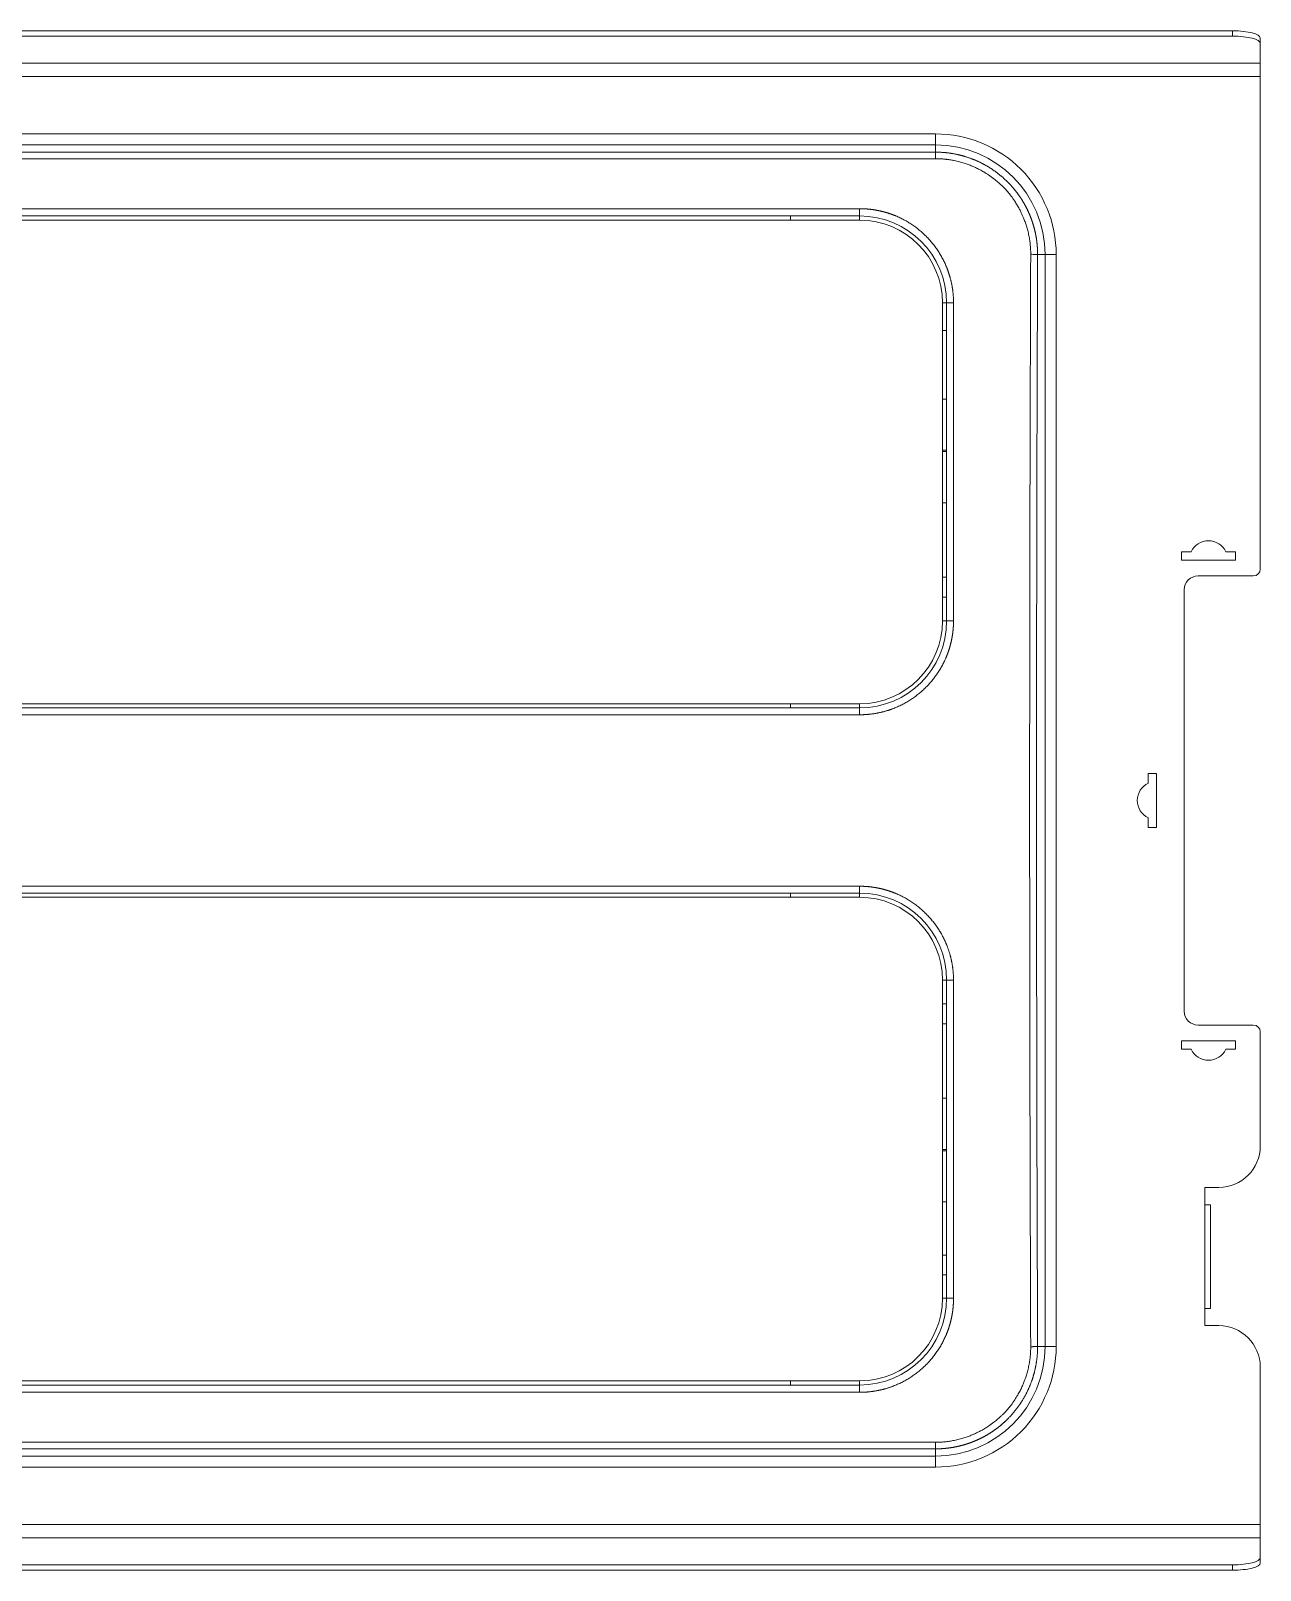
# Model space of a CAD drawing. Header units: millimetres. Extents: x 1920 to 4820, y 310 to 2320.
# Drawn here: x 2322.9 to 2411.9, y 1497.4 to 1608.8 of the extents above; entities that cross this region are included whole.
import ezdxf

# ---------------------------------------------------------------- set-up
doc = ezdxf.new("R2010")
doc.units = ezdxf.units.MM
doc.layers.add('core', color=7, linetype='Continuous', lineweight=20)

msp = doc.modelspace()

# ---------------------------------------------------------------- linework, layer by layer
at = {"layer": 'core'}
for p, q in [((2409.899, 1608.764), (2235.899, 1608.764)), ((2409.899, 1608.378), (2409.899, 1608.764)), ((2409.899, 1608.378), (2235.899, 1608.378)), ((2411.899, 1607.86), (2411.899, 1608.247)), ((2411.899, 1606.433), (2411.899, 1607.86)), ((2233.899, 1606.433), (2411.899, 1606.433)), ((2411.899, 1605.467), (2411.899, 1606.433)), ((2411.899, 1605.467), (2233.899, 1605.467)), ((2411.899, 1605.467), (2411.899, 1569.818)), ((2257.399, 1601.301), (2388.399, 1601.301)), ((2388.399, 1600.504), (2388.399, 1601.301)), ((2388.399, 1600.504), (2257.399, 1600.504)), ((2257.399, 1599.982), (2388.399, 1599.982)), ((2388.399, 1599.982), (2388.399, 1600.504)), ((2257.399, 1599.511), (2388.399, 1599.511)), ((2267.899, 1595.368), (2377.899, 1595.368)), ((2382.899, 1595.368), (2377.899, 1595.368)), ((2377.899, 1595.368), (2377.899, 1595.068)), ((2382.899, 1595.368), (2382.899, 1595.068)), ((2377.899, 1595.068), (2267.899, 1595.068)), ((2377.899, 1595.068), (2382.899, 1595.068)), ((2396.335, 1592.568), (2395.783, 1592.568)), ((2397.132, 1592.568), (2396.335, 1592.568)), ((2396.335, 1513.568), (2396.335, 1592.568)), ((2397.132, 1592.568), (2397.132, 1513.568)), ((2388.899, 1589.068), (2388.899, 1587.068)), ((2388.899, 1589.068), (2389.199, 1589.068)), ((2389.199, 1587.068), (2389.199, 1589.068)), ((2388.899, 1582.118), (2388.899, 1587.068)), ((2388.899, 1587.068), (2389.199, 1587.068)), ((2389.199, 1587.068), (2389.199, 1582.118)), ((2388.899, 1582.118), (2388.899, 1578.418)), ((2388.899, 1582.118), (2389.199, 1582.118)), ((2389.199, 1578.418), (2389.199, 1582.118)), ((2388.899, 1578.318), (2388.899, 1578.418)), ((2389.199, 1578.418), (2388.899, 1578.418)), ((2388.899, 1578.318), (2388.899, 1574.618)), ((2388.899, 1578.318), (2389.199, 1578.318)), ((2389.199, 1578.418), (2389.199, 1578.318)), ((2389.199, 1574.618), (2389.199, 1578.318)), ((2388.899, 1569.221), (2388.899, 1574.618)), ((2389.199, 1574.618), (2388.899, 1574.618)), ((2389.199, 1574.618), (2389.199, 1569.221)), ((2406.199, 1571.068), (2406.199, 1570.468)), ((2406.899, 1571.068), (2406.199, 1571.068)), ((2410.099, 1571.068), (2409.399, 1571.068)), ((2410.099, 1570.468), (2410.099, 1571.068)), ((2406.199, 1570.468), (2410.099, 1570.468)), ((2388.899, 1569.221), (2388.899, 1567.771)), ((2388.899, 1569.221), (2389.199, 1569.221)), ((2389.199, 1567.771), (2389.199, 1569.221)), ((2407.399, 1569.318), (2411.399, 1569.318)), ((2389.199, 1567.771), (2388.899, 1567.771)), ((2388.899, 1567.771), (2388.899, 1566.068)), ((2389.199, 1566.068), (2389.199, 1567.771)), ((2406.399, 1568.318), (2406.399, 1537.818)), ((2389.199, 1566.068), (2388.899, 1566.068)), ((2267.899, 1560.068), (2377.899, 1560.068)), ((2377.899, 1559.768), (2267.899, 1559.768)), ((2382.899, 1560.068), (2377.899, 1560.068)), ((2377.899, 1560.068), (2377.899, 1559.768)), ((2377.899, 1559.768), (2382.899, 1559.768)), ((2382.899, 1560.068), (2382.899, 1559.768)), ((2403.799, 1555.018), (2403.799, 1554.318)), ((2404.399, 1555.018), (2403.799, 1555.018)), ((2404.399, 1551.118), (2404.399, 1555.018)), ((2403.799, 1551.818), (2403.799, 1551.118)), ((2403.799, 1551.118), (2404.399, 1551.118)), ((2267.899, 1546.368), (2377.899, 1546.368)), ((2382.899, 1546.368), (2377.899, 1546.368)), ((2377.899, 1546.368), (2377.899, 1546.068)), ((2382.899, 1546.368), (2382.899, 1546.068)), ((2377.899, 1546.068), (2267.899, 1546.068)), ((2377.899, 1546.068), (2382.899, 1546.068)), ((2388.899, 1540.068), (2388.899, 1538.365)), ((2388.899, 1540.068), (2389.199, 1540.068)), ((2389.199, 1538.365), (2389.199, 1540.068)), ((2388.899, 1538.365), (2388.899, 1536.916)), ((2388.899, 1538.365), (2389.199, 1538.365)), ((2389.199, 1536.916), (2389.199, 1538.365)), ((2389.199, 1536.916), (2388.899, 1536.916)), ((2388.899, 1531.518), (2388.899, 1536.916)), ((2389.199, 1536.916), (2389.199, 1531.518)), ((2407.399, 1536.818), (2411.399, 1536.818)), ((2411.899, 1536.318), (2411.899, 1528.068)), ((2406.199, 1535.668), (2406.199, 1535.068)), ((2410.099, 1535.668), (2406.199, 1535.668)), ((2406.199, 1535.068), (2406.899, 1535.068)), ((2409.399, 1535.068), (2410.099, 1535.068)), ((2410.099, 1535.068), (2410.099, 1535.668)), ((2388.899, 1531.518), (2388.899, 1527.818)), ((2388.899, 1531.518), (2389.199, 1531.518)), ((2389.199, 1527.818), (2389.199, 1531.518)), ((2388.899, 1527.718), (2388.899, 1527.818)), ((2389.199, 1527.818), (2388.899, 1527.818)), ((2388.899, 1527.718), (2389.199, 1527.718)), ((2388.899, 1527.718), (2388.899, 1524.018)), ((2389.199, 1527.818), (2389.199, 1527.718)), ((2389.199, 1524.018), (2389.199, 1527.718)), ((2407.899, 1525.068), (2407.899, 1523.818)), ((2407.899, 1525.068), (2408.899, 1525.068)), ((2388.899, 1520.176), (2388.899, 1524.018)), ((2389.199, 1524.018), (2388.899, 1524.018)), ((2389.199, 1524.018), (2389.199, 1520.176)), ((2407.899, 1516.318), (2407.899, 1523.818)), ((2408.299, 1523.818), (2407.899, 1523.818)), ((2408.299, 1523.818), (2408.299, 1516.318)), ((2388.899, 1520.176), (2389.199, 1520.176)), ((2388.899, 1520.176), (2388.899, 1518.742)), ((2389.199, 1518.742), (2389.199, 1520.176)), ((2389.199, 1518.742), (2388.899, 1518.742)), ((2388.899, 1518.742), (2388.899, 1517.068)), ((2389.199, 1517.068), (2389.199, 1518.742)), ((2389.199, 1517.068), (2388.899, 1517.068)), ((2407.899, 1516.318), (2407.899, 1515.068)), ((2407.899, 1516.318), (2408.299, 1516.318)), ((2407.899, 1515.068), (2408.899, 1515.068)), ((2395.783, 1513.568), (2396.335, 1513.568)), ((2396.335, 1513.568), (2397.132, 1513.568)), ((2411.899, 1512.068), (2411.899, 1500.669)), ((2267.899, 1511.068), (2377.899, 1511.068)), ((2377.899, 1510.768), (2267.899, 1510.768)), ((2382.899, 1511.068), (2377.899, 1511.068)), ((2377.899, 1511.068), (2377.899, 1510.768)), ((2377.899, 1510.768), (2382.899, 1510.768)), ((2382.899, 1511.068), (2382.899, 1510.768)), ((2388.399, 1506.626), (2257.399, 1506.626)), ((2388.399, 1506.154), (2257.399, 1506.154)), ((2388.399, 1505.632), (2388.399, 1506.154)), ((2257.399, 1505.632), (2388.399, 1505.632)), ((2388.399, 1504.835), (2388.399, 1505.632)), ((2388.399, 1504.835), (2257.399, 1504.835)), ((2233.899, 1500.669), (2411.899, 1500.669)), ((2411.899, 1499.703), (2411.899, 1500.669)), ((2411.899, 1499.703), (2233.899, 1499.703)), ((2411.899, 1498.276), (2411.899, 1499.703)), ((2411.899, 1497.89), (2411.899, 1498.276)), ((2409.899, 1497.758), (2235.899, 1497.758)), ((2409.899, 1497.372), (2235.899, 1497.372)), ((2409.899, 1497.372), (2409.899, 1497.758))]:
    msp.add_line(p, q, dxfattribs=at)
for centre, radius, start, end in [((2388.399, 1592.568), 8.733, 359.99992, 90.00025), ((2388.399, 1592.568), 7.936, 360, 90), ((2382.899, 1589.068), 6.3, 360, 90), ((2382.899, 1589.068), 6, 0, 90), ((2408.149, 1570.492), 1.377, 90, 155.23849), ((2408.149, 1570.492), 1.377, 24.76151, 90), ((2411.399, 1569.818), 0.5, 270, 0), ((2407.399, 1568.318), 1, 90, 180), ((2382.899, 1566.068), 6, 270, 0), ((2382.899, 1566.068), 6.3, 270, 0), ((2404.376, 1553.068), 1.377, 114.76151, 245.23849), ((2382.899, 1540.068), 6.3, 360, 90), ((2382.899, 1540.068), 6, 360, 90), ((2407.399, 1537.818), 1, 180, 270), ((2411.399, 1536.318), 0.5, 0, 90), ((2408.149, 1535.645), 1.377, 204.76151, 270), ((2408.149, 1535.645), 1.377, 270, 335.23849), ((2408.899, 1528.068), 3, 270, 0), ((2382.899, 1517.068), 6.3, 270, 0), ((2382.899, 1517.068), 6, 270, 0), ((2408.899, 1512.068), 3, 0, 90), ((2388.399, 1513.568), 8.733, 269.99992, 0.00025), ((2388.399, 1513.568), 7.936, 270, 0)]:
    msp.add_arc(centre, radius, start, end, dxfattribs=at)
for centre, major_axis, ratio, start_param, end_param in [((2409.899, 1608.247), (2, 0), 0.258819, 0, 1.5707963), ((2409.899, 1607.86), (-2, 0), 0.258819, 3.1415927, 4.712389), ((2471.453, 1553.068), (0, 869.131), 0.0871539, 1.525333, 1.6162597), ((2409.899, 1498.276), (2, 0), 0.258819, 4.712389, 6.2831853), ((2409.899, 1497.89), (-2, 0), 0.258819, 1.5707963, 3.1415927)]:
    msp.add_ellipse(centre, major_axis=major_axis, ratio=ratio, start_param=start_param, end_param=end_param, dxfattribs=at)
for points, knots in [([(2388.399, 1599.511), (2388.399, 1599.57), (2388.399, 1599.629), (2388.399, 1599.738), (2388.399, 1599.789), (2388.399, 1599.875), (2388.399, 1599.91), (2388.399, 1599.961), (2388.399, 1599.977), (2388.399, 1599.982)], [0, 0, 0, 0, 0.25, 0.25, 0.5, 0.5, 0.75, 0.75, 1, 1, 1, 1]), ([(2395.783, 1592.568), (2395.783, 1592.583), (2395.783, 1592.612), (2395.783, 1592.656), (2395.782, 1592.7), (2395.782, 1592.744), (2395.781, 1592.788), (2395.779, 1592.832), (2395.778, 1592.876), (2395.776, 1592.92), (2395.774, 1592.964), (2395.772, 1593.008), (2395.769, 1593.052), (2395.766, 1593.096), (2395.763, 1593.14), (2395.76, 1593.184), (2395.756, 1593.228), (2395.752, 1593.272), (2395.748, 1593.316), (2395.744, 1593.36), (2395.739, 1593.404), (2395.734, 1593.447), (2395.729, 1593.491), (2395.723, 1593.535), (2395.718, 1593.579), (2395.712, 1593.622), (2395.705, 1593.666), (2395.699, 1593.71), (2395.692, 1593.753), (2395.685, 1593.797), (2395.678, 1593.84), (2395.67, 1593.883), (2395.662, 1593.927), (2395.654, 1593.97), (2395.646, 1594.013), (2395.637, 1594.057), (2395.629, 1594.1), (2395.619, 1594.143), (2395.61, 1594.186), (2395.601, 1594.229), (2395.591, 1594.272), (2395.581, 1594.315), (2395.57, 1594.358), (2395.56, 1594.4), (2395.549, 1594.443), (2395.537, 1594.486), (2395.526, 1594.528), (2395.514, 1594.571), (2395.503, 1594.613), (2395.49, 1594.655), (2395.478, 1594.698), (2395.465, 1594.74), (2395.452, 1594.782), (2395.439, 1594.824), (2395.426, 1594.866), (2395.412, 1594.908), (2395.398, 1594.95), (2395.384, 1594.991), (2395.37, 1595.033), (2395.355, 1595.075), (2395.34, 1595.116), (2395.325, 1595.157), (2395.31, 1595.199), (2395.294, 1595.24), (2395.278, 1595.281), (2395.262, 1595.322), (2395.246, 1595.363), (2395.229, 1595.404), (2395.212, 1595.444), (2395.195, 1595.485), (2395.178, 1595.525), (2395.16, 1595.566), (2395.142, 1595.606), (2395.124, 1595.646), (2395.106, 1595.686), (2395.087, 1595.726), (2395.069, 1595.766), (2395.05, 1595.806), (2395.03, 1595.845), (2395.011, 1595.885), (2394.991, 1595.924), (2394.971, 1595.963), (2394.951, 1596.003), (2394.93, 1596.042), (2394.91, 1596.08), (2394.889, 1596.119), (2394.868, 1596.158), (2394.846, 1596.196), (2394.825, 1596.235), (2394.803, 1596.273), (2394.781, 1596.311), (2394.759, 1596.349), (2394.736, 1596.387), (2394.713, 1596.425), (2394.691, 1596.463), (2394.667, 1596.5), (2394.644, 1596.537), (2394.62, 1596.574), (2394.597, 1596.612), (2394.572, 1596.648), (2394.548, 1596.685), (2394.524, 1596.722), (2394.499, 1596.758), (2394.474, 1596.795), (2394.449, 1596.831), (2394.424, 1596.867), (2394.398, 1596.903), (2394.372, 1596.938), (2394.346, 1596.974), (2394.32, 1597.009), (2394.294, 1597.045), (2394.267, 1597.08), (2394.24, 1597.115), (2394.213, 1597.15), (2394.186, 1597.184), (2394.158, 1597.219), (2394.131, 1597.253), (2394.103, 1597.287), (2394.075, 1597.321), (2394.046, 1597.355), (2394.018, 1597.388), (2393.989, 1597.422), (2393.96, 1597.455), (2393.931, 1597.488), (2393.902, 1597.521), (2393.873, 1597.554), (2393.843, 1597.586), (2393.813, 1597.619), (2393.783, 1597.651), (2393.753, 1597.683), (2393.722, 1597.715), (2393.692, 1597.747), (2393.661, 1597.778), (2393.623, 1597.816), (2393.578, 1597.861), (2393.526, 1597.912), (2393.473, 1597.963), (2393.419, 1598.013), (2393.365, 1598.063), (2393.31, 1598.112), (2393.255, 1598.161), (2393.199, 1598.209), (2393.142, 1598.257), (2393.085, 1598.304), (2393.028, 1598.351), (2392.969, 1598.397), (2392.911, 1598.443), (2392.851, 1598.489), (2392.792, 1598.533), (2392.731, 1598.578), (2392.67, 1598.621), (2392.609, 1598.664), (2392.547, 1598.707), (2392.484, 1598.749), (2392.421, 1598.79), (2392.357, 1598.831), (2392.293, 1598.872), (2392.229, 1598.911), (2392.164, 1598.95), (2392.098, 1598.989), (2392.032, 1599.027), (2391.965, 1599.064), (2391.898, 1599.1), (2391.83, 1599.136), (2391.762, 1599.172), (2391.694, 1599.206), (2391.625, 1599.24), (2391.555, 1599.274), (2391.486, 1599.306), (2391.415, 1599.338), (2391.344, 1599.369), (2391.273, 1599.4), (2391.202, 1599.43), (2391.129, 1599.459), (2391.057, 1599.487), (2390.984, 1599.515), (2390.911, 1599.542), (2390.837, 1599.568), (2390.763, 1599.594), (2390.689, 1599.618), (2390.614, 1599.642), (2390.539, 1599.666), (2390.463, 1599.688), (2390.387, 1599.71), (2390.311, 1599.731), (2390.234, 1599.751), (2390.157, 1599.77), (2390.08, 1599.788), (2390.003, 1599.806), (2389.925, 1599.823), (2389.847, 1599.839), (2389.768, 1599.854), (2389.689, 1599.869), (2389.61, 1599.882), (2389.531, 1599.895), (2389.452, 1599.907), (2389.372, 1599.918), (2389.292, 1599.928), (2389.211, 1599.937), (2389.131, 1599.946), (2389.05, 1599.953), (2388.97, 1599.96), (2388.888, 1599.966), (2388.807, 1599.971), (2388.726, 1599.975), (2388.644, 1599.978), (2388.563, 1599.98), (2388.481, 1599.982), (2388.426, 1599.982), (2388.399, 1599.982)], [0, 0, 0, 0, 0.0037874, 0.0075751, 0.0113633, 0.0151518, 0.0189406, 0.0227298, 0.0265193, 0.0303091, 0.0340991, 0.0378894, 0.0416799, 0.0454707, 0.0492616, 0.0530527, 0.056844, 0.0606354, 0.0644269, 0.0682185, 0.0720102, 0.075802, 0.0795938, 0.0833856, 0.0871775, 0.0909693, 0.0947611, 0.0985529, 0.1023446, 0.1061362, 0.1099277, 0.1137191, 0.1175104, 0.1213016, 0.1250926, 0.1288835, 0.1326742, 0.1364648, 0.1402552, 0.1440456, 0.1478358, 0.1516259, 0.1554159, 0.1592058, 0.1629957, 0.1667854, 0.170575, 0.1743646, 0.1781541, 0.1819435, 0.1857328, 0.1895221, 0.1933113, 0.1971005, 0.2008896, 0.2046787, 0.2084677, 0.2122567, 0.2160456, 0.2198345, 0.2236234, 0.2274122, 0.231201, 0.2349898, 0.2387786, 0.2425674, 0.2463562, 0.250145, 0.2539338, 0.2577225, 0.2615113, 0.2653002, 0.269089, 0.2728779, 0.2766668, 0.2804558, 0.2842448, 0.2880338, 0.2918229, 0.295612, 0.2994011, 0.3031903, 0.3069796, 0.3107688, 0.3145581, 0.3183475, 0.3221368, 0.3259262, 0.3297157, 0.3335051, 0.3372946, 0.3410841, 0.3448736, 0.3486631, 0.3524527, 0.3562422, 0.3600318, 0.3638214, 0.3676109, 0.3714005, 0.3751901, 0.3789797, 0.3827693, 0.3865589, 0.3903485, 0.394138, 0.3979276, 0.4017172, 0.4055067, 0.4092963, 0.4130858, 0.4168753, 0.4206649, 0.4244544, 0.4282439, 0.4320334, 0.4358229, 0.4396124, 0.4434018, 0.4471913, 0.4509808, 0.4547703, 0.4585598, 0.4623493, 0.4661388, 0.4699283, 0.4737178, 0.4775073, 0.4812968, 0.4850863, 0.4888759, 0.4926654, 0.4964549, 0.5002445, 0.5065286, 0.5128229, 0.5191275, 0.5254423, 0.5317673, 0.5381025, 0.544448, 0.5508037, 0.5571696, 0.5635458, 0.5699322, 0.5763288, 0.5827357, 0.5891529, 0.5955803, 0.6020181, 0.6084661, 0.6149243, 0.6213929, 0.6278717, 0.6343607, 0.64086, 0.6473696, 0.6538893, 0.6604193, 0.6669595, 0.6735099, 0.6800704, 0.6866412, 0.693222, 0.6998131, 0.7064143, 0.7130256, 0.719647, 0.7262786, 0.7329202, 0.739572, 0.746234, 0.752906, 0.7595883, 0.7662808, 0.7729835, 0.7796964, 0.7864197, 0.7931532, 0.7998971, 0.8066513, 0.8134158, 0.8201908, 0.8269761, 0.8337719, 0.8405782, 0.8473949, 0.8542221, 0.8610599, 0.8679082, 0.8747671, 0.8816367, 0.8885169, 0.8954079, 0.9023095, 0.9092218, 0.9161446, 0.9230778, 0.9300214, 0.9369752, 0.9439391, 0.9509131, 0.9578968, 0.9648904, 0.9718935, 0.9789062, 0.9859283, 0.9929596, 1, 1, 1, 1]), ([(2388.399, 1599.511), (2388.412, 1599.511), (2388.439, 1599.511), (2388.483, 1599.51), (2388.532, 1599.509), (2388.587, 1599.508), (2388.646, 1599.506), (2388.71, 1599.503), (2388.78, 1599.5), (2388.854, 1599.495), (2388.934, 1599.489), (2389.018, 1599.481), (2389.108, 1599.472), (2389.202, 1599.462), (2389.302, 1599.449), (2389.406, 1599.434), (2389.515, 1599.416), (2389.629, 1599.396), (2389.832, 1599.357), (2390.11, 1599.292), (2390.45, 1599.193), (2390.757, 1599.088), (2391.037, 1598.979), (2391.31, 1598.859), (2391.596, 1598.718), (2391.91, 1598.544), (2392.258, 1598.327), (2392.599, 1598.083), (2392.895, 1597.841), (2393.113, 1597.644), (2393.283, 1597.479), (2393.448, 1597.307), (2393.646, 1597.085), (2393.884, 1596.789), (2394.108, 1596.471), (2394.3, 1596.165), (2394.446, 1595.906), (2394.57, 1595.664), (2394.673, 1595.443), (2394.774, 1595.208), (2394.876, 1594.943), (2394.98, 1594.632), (2395.075, 1594.295), (2395.142, 1594.001), (2395.186, 1593.764), (2395.213, 1593.597), (2395.234, 1593.441), (2395.25, 1593.296), (2395.263, 1593.162), (2395.272, 1593.039), (2395.278, 1592.928), (2395.282, 1592.827), (2395.284, 1592.738), (2395.285, 1592.661), (2395.285, 1592.613), (2395.285, 1592.591)], [0, 0, 0, 0, 0.0035739, 0.0076203, 0.0121392, 0.0171307, 0.022595, 0.028532, 0.0349417, 0.0418241, 0.0491791, 0.0570067, 0.0653066, 0.0740786, 0.0833223, 0.0930375, 0.1032236, 0.1138802, 0.125007, 0.1603187, 0.1929364, 0.2228667, 0.250114, 0.2758792, 0.3053068, 0.3383995, 0.37516, 0.4187462, 0.4540763, 0.4811434, 0.4999417, 0.5197068, 0.5470969, 0.5821075, 0.6247333, 0.654637, 0.6820959, 0.7071112, 0.7296842, 0.7498167, 0.7779031, 0.8081209, 0.8404746, 0.8749706, 0.8915961, 0.9071728, 0.9216991, 0.9351735, 0.9475951, 0.9589633, 0.9692778, 0.9785385, 0.9867456, 0.9938993, 1, 1, 1, 1]), ([(2382.899, 1595.893), (2382.913, 1595.893), (2382.94, 1595.893), (2382.982, 1595.892), (2383.023, 1595.891), (2383.064, 1595.89), (2383.106, 1595.889), (2383.147, 1595.888), (2383.188, 1595.886), (2383.229, 1595.884), (2383.27, 1595.882), (2383.311, 1595.88), (2383.352, 1595.877), (2383.392, 1595.874), (2383.433, 1595.871), (2383.474, 1595.868), (2383.514, 1595.864), (2383.555, 1595.86), (2383.596, 1595.856), (2383.636, 1595.852), (2383.676, 1595.847), (2383.717, 1595.843), (2383.757, 1595.838), (2383.797, 1595.833), (2383.837, 1595.827), (2383.877, 1595.821), (2383.917, 1595.816), (2383.957, 1595.809), (2383.997, 1595.803), (2384.037, 1595.796), (2384.077, 1595.79), (2384.117, 1595.783), (2384.157, 1595.775), (2384.196, 1595.768), (2384.236, 1595.76), (2384.275, 1595.752), (2384.315, 1595.744), (2384.354, 1595.735), (2384.393, 1595.726), (2384.433, 1595.717), (2384.472, 1595.708), (2384.511, 1595.699), (2384.55, 1595.689), (2384.589, 1595.679), (2384.628, 1595.669), (2384.667, 1595.659), (2384.706, 1595.648), (2384.745, 1595.637), (2384.784, 1595.626), (2384.822, 1595.615), (2384.861, 1595.603), (2384.9, 1595.592), (2384.938, 1595.58), (2384.977, 1595.567), (2385.015, 1595.555), (2385.053, 1595.542), (2385.092, 1595.529), (2385.13, 1595.516), (2385.168, 1595.503), (2385.206, 1595.489), (2385.244, 1595.475), (2385.282, 1595.461), (2385.32, 1595.447), (2385.358, 1595.432), (2385.396, 1595.417), (2385.434, 1595.402), (2385.472, 1595.387), (2385.6, 1595.334), (2385.815, 1595.238), (2386.113, 1595.088), (2386.404, 1594.923), (2386.685, 1594.744), (2386.958, 1594.551), (2387.221, 1594.346), (2387.473, 1594.127), (2387.714, 1593.897), (2387.944, 1593.654), (2388.162, 1593.402), (2388.367, 1593.139), (2388.559, 1592.866), (2388.737, 1592.584), (2388.901, 1592.293), (2389.05, 1591.996), (2389.15, 1591.769), (2389.212, 1591.619), (2389.24, 1591.548), (2389.267, 1591.476), (2389.293, 1591.405), (2389.319, 1591.333), (2389.343, 1591.261), (2389.367, 1591.189), (2389.39, 1591.117), (2389.412, 1591.044), (2389.434, 1590.972), (2389.454, 1590.899), (2389.474, 1590.826), (2389.493, 1590.753), (2389.511, 1590.679), (2389.528, 1590.605), (2389.545, 1590.531), (2389.56, 1590.457), (2389.575, 1590.383), (2389.589, 1590.309), (2389.602, 1590.234), (2389.614, 1590.159), (2389.626, 1590.084), (2389.636, 1590.008), (2389.646, 1589.933), (2389.655, 1589.857), (2389.663, 1589.781), (2389.671, 1589.705), (2389.677, 1589.629), (2389.683, 1589.552), (2389.687, 1589.476), (2389.691, 1589.399), (2389.695, 1589.321), (2389.697, 1589.244), (2389.698, 1589.167), (2389.699, 1589.115), (2389.699, 1589.089)], [0, 0, 0, 0, 0.0038766, 0.0077481, 0.0116144, 0.0154757, 0.0193322, 0.0231839, 0.0270311, 0.0308738, 0.0347122, 0.0385463, 0.0423764, 0.0462025, 0.0500248, 0.0538434, 0.0576584, 0.06147, 0.0652784, 0.0690835, 0.0728856, 0.0766848, 0.0804813, 0.0842751, 0.0880664, 0.0918553, 0.095642, 0.0994266, 0.1032092, 0.10699, 0.1107691, 0.1145467, 0.1183228, 0.1220976, 0.1258712, 0.1296439, 0.1334156, 0.1371866, 0.140957, 0.1447269, 0.1484965, 0.1522659, 0.1560352, 0.1598045, 0.1635741, 0.167344, 0.1711143, 0.1748853, 0.178657, 0.1824296, 0.1862032, 0.189978, 0.193754, 0.1975315, 0.2013105, 0.2050912, 0.2088738, 0.2126583, 0.2164449, 0.2202337, 0.2240249, 0.2278186, 0.2316149, 0.235414, 0.239216, 0.243021, 0.2468292, 0.2506406, 0.2819029, 0.3130998, 0.3443072, 0.375601, 0.4068115, 0.4379769, 0.4691728, 0.5004744, 0.5317297, 0.5629088, 0.594087, 0.6253395, 0.6565665, 0.6877293, 0.7189031, 0.7501628, 0.7573241, 0.7644742, 0.7716142, 0.7787447, 0.7858668, 0.7929813, 0.800089, 0.8071909, 0.8142879, 0.8213809, 0.8284707, 0.8355582, 0.8426444, 0.8497301, 0.8568163, 0.8639038, 0.8709935, 0.8780864, 0.8851833, 0.8922851, 0.8993926, 0.9065069, 0.9136288, 0.9207591, 0.9278988, 0.9350487, 0.9422096, 0.9493826, 0.9565683, 0.9637678, 0.9709817, 0.9782111, 0.9854567, 0.9927194, 1, 1, 1, 1]), ([(2382.899, 1595.368), (2382.899, 1595.368), (2382.899, 1595.372), (2382.899, 1595.385), (2382.899, 1595.395), (2382.899, 1595.422), (2382.899, 1595.438), (2382.899, 1595.477), (2382.899, 1595.499), (2382.899, 1595.548), (2382.899, 1595.575), (2382.899, 1595.632), (2382.899, 1595.662), (2382.899, 1595.726), (2382.899, 1595.758), (2382.899, 1595.825), (2382.899, 1595.859), (2382.899, 1595.893)], [0, 0, 0, 0, 0.125, 0.125, 0.25, 0.25, 0.375, 0.375, 0.5, 0.5, 0.625, 0.625, 0.75, 0.75, 0.875, 0.875, 1, 1, 1, 1]), ([(2395.285, 1592.591), (2395.233, 1579.426), (2395.207, 1566.247), (2395.207, 1539.889), (2395.233, 1526.711), (2395.285, 1513.546)], [0, 0, 0, 0, 0.5, 0.5, 1, 1, 1, 1]), ([(2395.783, 1592.568), (2395.778, 1592.571), (2395.761, 1592.574), (2395.706, 1592.579), (2395.668, 1592.582), (2395.577, 1592.586), (2395.524, 1592.587), (2395.409, 1592.59), (2395.347, 1592.591), (2395.285, 1592.591)], [0, 0, 0, 0, 0.25, 0.25, 0.5, 0.5, 0.75, 0.75, 1, 1, 1, 1]), ([(2389.699, 1566.076), (2389.699, 1566.062), (2389.699, 1566.034), (2389.698, 1565.993), (2389.698, 1565.951), (2389.697, 1565.91), (2389.695, 1565.869), (2389.694, 1565.828), (2389.692, 1565.786), (2389.69, 1565.745), (2389.688, 1565.704), (2389.686, 1565.663), (2389.683, 1565.623), (2389.68, 1565.582), (2389.677, 1565.541), (2389.674, 1565.5), (2389.67, 1565.459), (2389.666, 1565.419), (2389.662, 1565.378), (2389.658, 1565.338), (2389.654, 1565.297), (2389.649, 1565.257), (2389.644, 1565.217), (2389.639, 1565.176), (2389.633, 1565.136), (2389.628, 1565.096), (2389.622, 1565.056), (2389.616, 1565.016), (2389.609, 1564.976), (2389.603, 1564.936), (2389.596, 1564.896), (2389.589, 1564.856), (2389.581, 1564.817), (2389.574, 1564.777), (2389.566, 1564.737), (2389.558, 1564.698), (2389.55, 1564.658), (2389.541, 1564.619), (2389.533, 1564.58), (2389.524, 1564.54), (2389.514, 1564.501), (2389.505, 1564.462), (2389.495, 1564.423), (2389.485, 1564.384), (2389.475, 1564.344), (2389.465, 1564.306), (2389.454, 1564.267), (2389.443, 1564.228), (2389.432, 1564.189), (2389.421, 1564.15), (2389.41, 1564.112), (2389.398, 1564.073), (2389.386, 1564.034), (2389.374, 1563.996), (2389.361, 1563.957), (2389.348, 1563.919), (2389.335, 1563.881), (2389.322, 1563.842), (2389.309, 1563.804), (2389.295, 1563.766), (2389.281, 1563.728), (2389.267, 1563.69), (2389.253, 1563.652), (2389.238, 1563.614), (2389.223, 1563.576), (2389.208, 1563.538), (2389.193, 1563.501), (2389.14, 1563.373), (2389.044, 1563.157), (2388.894, 1562.858), (2388.729, 1562.568), (2388.55, 1562.286), (2388.357, 1562.013), (2388.151, 1561.75), (2387.933, 1561.497), (2387.702, 1561.256), (2387.46, 1561.025), (2387.207, 1560.808), (2386.944, 1560.603), (2386.671, 1560.411), (2386.389, 1560.233), (2386.099, 1560.069), (2385.802, 1559.92), (2385.575, 1559.82), (2385.425, 1559.759), (2385.354, 1559.731), (2385.282, 1559.703), (2385.211, 1559.677), (2385.139, 1559.652), (2385.068, 1559.627), (2384.996, 1559.603), (2384.923, 1559.58), (2384.851, 1559.558), (2384.778, 1559.537), (2384.706, 1559.516), (2384.633, 1559.496), (2384.559, 1559.477), (2384.486, 1559.459), (2384.412, 1559.442), (2384.339, 1559.426), (2384.265, 1559.41), (2384.191, 1559.395), (2384.116, 1559.382), (2384.042, 1559.368), (2383.967, 1559.356), (2383.892, 1559.345), (2383.817, 1559.334), (2383.741, 1559.324), (2383.666, 1559.316), (2383.59, 1559.307), (2383.514, 1559.3), (2383.438, 1559.294), (2383.361, 1559.288), (2383.285, 1559.283), (2383.208, 1559.279), (2383.131, 1559.276), (2383.054, 1559.274), (2382.977, 1559.272), (2382.925, 1559.272), (2382.899, 1559.272)], [0, 0, 0, 0, 0.0038841, 0.0077629, 0.0116366, 0.0155052, 0.019369, 0.0232279, 0.0270822, 0.0309319, 0.0347773, 0.0386183, 0.0424553, 0.0462882, 0.0501172, 0.0539424, 0.0577641, 0.0615822, 0.065397, 0.0692085, 0.073017, 0.0768224, 0.0806251, 0.084425, 0.0882223, 0.0920173, 0.0958099, 0.0996003, 0.1033887, 0.1071752, 0.1109599, 0.114743, 0.1185246, 0.1223048, 0.1260838, 0.1298617, 0.1336386, 0.1374147, 0.1411902, 0.144965, 0.1487395, 0.1525137, 0.1562877, 0.1600617, 0.1638358, 0.1676102, 0.171385, 0.1751603, 0.1789363, 0.1827131, 0.1864908, 0.1902696, 0.1940497, 0.197831, 0.2016138, 0.2053983, 0.2091845, 0.2129726, 0.2167626, 0.2205549, 0.2243494, 0.2281463, 0.2319458, 0.235748, 0.239553, 0.2433609, 0.247172, 0.2509862, 0.282285, 0.313519, 0.3447638, 0.3760951, 0.4073406, 0.438536, 0.4697571, 0.5010793, 0.5323371, 0.5635141, 0.5946855, 0.6259268, 0.6571279, 0.6882651, 0.7194138, 0.7506493, 0.757804, 0.7649472, 0.7720797, 0.7792024, 0.7863162, 0.7934219, 0.8005206, 0.8076129, 0.8146999, 0.8217824, 0.8288613, 0.8359375, 0.8430119, 0.8500855, 0.857159, 0.8642334, 0.8713096, 0.8783885, 0.885471, 0.892558, 0.8996503, 0.906749, 0.9138547, 0.9209685, 0.9280912, 0.9352237, 0.9423669, 0.9495216, 0.9566887, 0.9638691, 0.9710636, 0.9782731, 0.9854985, 0.9927405, 1, 1, 1, 1]), ([(2389.199, 1566.068), (2389.199, 1566.069), (2389.202, 1566.069), (2389.215, 1566.07), (2389.225, 1566.071), (2389.25, 1566.072), (2389.265, 1566.072), (2389.301, 1566.073), (2389.322, 1566.073), (2389.369, 1566.074), (2389.394, 1566.074), (2389.448, 1566.075), (2389.477, 1566.075), (2389.538, 1566.075), (2389.569, 1566.075), (2389.634, 1566.076), (2389.666, 1566.076), (2389.699, 1566.076)], [0, 0, 0, 0, 0.125, 0.125, 0.25, 0.25, 0.375, 0.375, 0.5, 0.5, 0.625, 0.625, 0.75, 0.75, 0.875, 0.875, 1, 1, 1, 1]), ([(2382.899, 1559.272), (2382.899, 1559.304), (2382.899, 1559.337), (2382.899, 1559.401), (2382.899, 1559.432), (2382.899, 1559.492), (2382.899, 1559.521), (2382.899, 1559.575), (2382.899, 1559.6), (2382.899, 1559.646), (2382.899, 1559.667), (2382.899, 1559.703), (2382.899, 1559.718), (2382.899, 1559.743), (2382.899, 1559.752), (2382.899, 1559.765), (2382.899, 1559.768), (2382.899, 1559.768)], [0, 0, 0, 0, 0.1250667, 0.1250667, 0.2501334, 0.2501334, 0.3752001, 0.3752001, 0.5002668, 0.5002668, 0.6253335, 0.6253335, 0.7504002, 0.7504002, 0.8754668, 0.8754668, 1, 1, 1, 1]), ([(2382.899, 1546.865), (2382.913, 1546.865), (2382.94, 1546.864), (2382.982, 1546.864), (2383.023, 1546.863), (2383.064, 1546.862), (2383.106, 1546.861), (2383.147, 1546.86), (2383.188, 1546.858), (2383.229, 1546.856), (2383.27, 1546.854), (2383.311, 1546.851), (2383.352, 1546.849), (2383.393, 1546.846), (2383.433, 1546.843), (2383.474, 1546.84), (2383.515, 1546.836), (2383.555, 1546.832), (2383.596, 1546.828), (2383.636, 1546.824), (2383.677, 1546.819), (2383.717, 1546.815), (2383.757, 1546.81), (2383.797, 1546.804), (2383.838, 1546.799), (2383.878, 1546.793), (2383.918, 1546.787), (2383.958, 1546.781), (2383.998, 1546.775), (2384.038, 1546.768), (2384.077, 1546.761), (2384.117, 1546.754), (2384.157, 1546.747), (2384.197, 1546.74), (2384.236, 1546.732), (2384.276, 1546.724), (2384.315, 1546.715), (2384.354, 1546.707), (2384.394, 1546.698), (2384.433, 1546.689), (2384.472, 1546.68), (2384.512, 1546.671), (2384.551, 1546.661), (2384.59, 1546.651), (2384.629, 1546.641), (2384.668, 1546.631), (2384.707, 1546.62), (2384.745, 1546.609), (2384.784, 1546.598), (2384.823, 1546.587), (2384.861, 1546.575), (2384.9, 1546.563), (2384.939, 1546.551), (2384.977, 1546.539), (2385.016, 1546.527), (2385.054, 1546.514), (2385.092, 1546.501), (2385.13, 1546.488), (2385.169, 1546.475), (2385.207, 1546.461), (2385.245, 1546.447), (2385.283, 1546.433), (2385.321, 1546.418), (2385.359, 1546.404), (2385.396, 1546.389), (2385.434, 1546.374), (2385.472, 1546.359), (2385.6, 1546.306), (2385.816, 1546.21), (2386.114, 1546.059), (2386.404, 1545.894), (2386.686, 1545.715), (2386.959, 1545.523), (2387.221, 1545.317), (2387.474, 1545.098), (2387.715, 1544.868), (2387.945, 1544.625), (2388.163, 1544.373), (2388.367, 1544.11), (2388.559, 1543.837), (2388.737, 1543.555), (2388.901, 1543.264), (2389.051, 1542.967), (2389.151, 1542.74), (2389.212, 1542.59), (2389.24, 1542.519), (2389.267, 1542.447), (2389.293, 1542.376), (2389.319, 1542.304), (2389.344, 1542.232), (2389.367, 1542.16), (2389.39, 1542.088), (2389.413, 1542.016), (2389.434, 1541.943), (2389.455, 1541.87), (2389.474, 1541.797), (2389.493, 1541.724), (2389.511, 1541.65), (2389.528, 1541.577), (2389.545, 1541.503), (2389.56, 1541.429), (2389.575, 1541.354), (2389.589, 1541.28), (2389.602, 1541.205), (2389.614, 1541.13), (2389.626, 1541.055), (2389.636, 1540.98), (2389.646, 1540.904), (2389.655, 1540.829), (2389.663, 1540.753), (2389.671, 1540.677), (2389.677, 1540.6), (2389.683, 1540.524), (2389.687, 1540.447), (2389.691, 1540.37), (2389.695, 1540.293), (2389.697, 1540.216), (2389.698, 1540.138), (2389.699, 1540.087), (2389.699, 1540.061)], [0, 0, 0, 0, 0.0038799, 0.0077545, 0.0116239, 0.0154884, 0.019348, 0.0232028, 0.027053, 0.0308988, 0.0347401, 0.0385772, 0.0424102, 0.0462392, 0.0500644, 0.0538858, 0.0577036, 0.061518, 0.065329, 0.0691369, 0.0729417, 0.0767435, 0.0805426, 0.0843389, 0.0881328, 0.0919242, 0.0957134, 0.0995004, 0.1032854, 0.1070686, 0.11085, 0.1146298, 0.1184082, 0.1221852, 0.1259611, 0.1297358, 0.1335097, 0.1372828, 0.1410552, 0.1448271, 0.1485986, 0.1523699, 0.1561411, 0.1599123, 0.1636837, 0.1674553, 0.1712274, 0.1750001, 0.1787735, 0.1825477, 0.1863229, 0.1900992, 0.1938768, 0.1976557, 0.2014362, 0.2052183, 0.2090022, 0.212788, 0.2165759, 0.2203659, 0.2241583, 0.2279532, 0.2317506, 0.2355508, 0.2393538, 0.2431598, 0.2469689, 0.2507813, 0.2820565, 0.3132671, 0.3444889, 0.3757976, 0.407022, 0.4381989, 0.4694039, 0.5007124, 0.5319671, 0.5631436, 0.5943173, 0.6255633, 0.6567779, 0.6879283, 0.7190899, 0.7503377, 0.7574961, 0.7646433, 0.7717801, 0.7789074, 0.7860261, 0.7931371, 0.8002412, 0.8073394, 0.8144325, 0.8215214, 0.8286071, 0.8356904, 0.8427722, 0.8498534, 0.8569349, 0.8640177, 0.8711025, 0.8781903, 0.8852821, 0.8923786, 0.8994808, 0.9065895, 0.9137057, 0.9208303, 0.9279641, 0.935108, 0.9422628, 0.9494295, 0.9566089, 0.9638019, 0.9710093, 0.9782319, 0.9854707, 0.9927265, 1, 1, 1, 1]), ([(2382.899, 1546.368), (2382.899, 1546.368), (2382.899, 1546.371), (2382.899, 1546.384), (2382.899, 1546.394), (2382.899, 1546.418), (2382.899, 1546.434), (2382.899, 1546.47), (2382.899, 1546.49), (2382.899, 1546.536), (2382.899, 1546.562), (2382.899, 1546.616), (2382.899, 1546.644), (2382.899, 1546.704), (2382.899, 1546.736), (2382.899, 1546.8), (2382.899, 1546.832), (2382.899, 1546.865)], [0, 0, 0, 0, 0.125, 0.125, 0.25, 0.25, 0.375, 0.375, 0.5, 0.5, 0.625, 0.625, 0.75, 0.75, 0.875, 0.875, 1, 1, 1, 1]), ([(2389.699, 1517.048), (2389.699, 1517.034), (2389.699, 1517.006), (2389.698, 1516.965), (2389.698, 1516.923), (2389.697, 1516.882), (2389.695, 1516.841), (2389.694, 1516.8), (2389.692, 1516.758), (2389.69, 1516.717), (2389.688, 1516.676), (2389.686, 1516.635), (2389.683, 1516.594), (2389.68, 1516.554), (2389.677, 1516.513), (2389.674, 1516.472), (2389.67, 1516.431), (2389.666, 1516.391), (2389.662, 1516.35), (2389.658, 1516.31), (2389.654, 1516.269), (2389.649, 1516.229), (2389.644, 1516.189), (2389.639, 1516.148), (2389.633, 1516.108), (2389.628, 1516.068), (2389.622, 1516.028), (2389.616, 1515.988), (2389.609, 1515.948), (2389.603, 1515.908), (2389.596, 1515.868), (2389.589, 1515.828), (2389.581, 1515.789), (2389.574, 1515.749), (2389.566, 1515.709), (2389.558, 1515.67), (2389.55, 1515.63), (2389.541, 1515.591), (2389.533, 1515.552), (2389.524, 1515.512), (2389.514, 1515.473), (2389.505, 1515.434), (2389.495, 1515.395), (2389.485, 1515.356), (2389.475, 1515.317), (2389.465, 1515.278), (2389.454, 1515.239), (2389.444, 1515.2), (2389.432, 1515.161), (2389.421, 1515.122), (2389.41, 1515.084), (2389.398, 1515.045), (2389.386, 1515.006), (2389.374, 1514.968), (2389.361, 1514.93), (2389.348, 1514.891), (2389.336, 1514.853), (2389.322, 1514.815), (2389.309, 1514.776), (2389.295, 1514.738), (2389.281, 1514.7), (2389.267, 1514.662), (2389.253, 1514.624), (2389.238, 1514.586), (2389.224, 1514.548), (2389.208, 1514.511), (2389.193, 1514.473), (2389.14, 1514.345), (2389.044, 1514.129), (2388.894, 1513.83), (2388.729, 1513.539), (2388.549, 1513.257), (2388.357, 1512.984), (2388.151, 1512.721), (2387.932, 1512.469), (2387.701, 1512.227), (2387.459, 1511.997), (2387.206, 1511.779), (2386.943, 1511.574), (2386.67, 1511.383), (2386.388, 1511.204), (2386.098, 1511.041), (2385.8, 1510.891), (2385.574, 1510.791), (2385.423, 1510.73), (2385.352, 1510.702), (2385.281, 1510.675), (2385.21, 1510.649), (2385.138, 1510.623), (2385.066, 1510.598), (2384.994, 1510.575), (2384.922, 1510.552), (2384.85, 1510.529), (2384.777, 1510.508), (2384.704, 1510.488), (2384.631, 1510.468), (2384.558, 1510.449), (2384.485, 1510.431), (2384.411, 1510.414), (2384.338, 1510.397), (2384.264, 1510.382), (2384.189, 1510.367), (2384.115, 1510.353), (2384.041, 1510.34), (2383.966, 1510.328), (2383.891, 1510.317), (2383.816, 1510.306), (2383.74, 1510.296), (2383.665, 1510.287), (2383.589, 1510.279), (2383.513, 1510.272), (2383.437, 1510.265), (2383.361, 1510.26), (2383.284, 1510.255), (2383.208, 1510.251), (2383.131, 1510.248), (2383.054, 1510.246), (2382.976, 1510.244), (2382.925, 1510.244), (2382.899, 1510.244)], [0, 0, 0, 0, 0.0038846, 0.007764, 0.0116382, 0.0155073, 0.0193716, 0.0232312, 0.027086, 0.0309364, 0.0347824, 0.0386241, 0.0424617, 0.0462953, 0.050125, 0.053951, 0.0577734, 0.0615923, 0.0654079, 0.0692202, 0.0730294, 0.0768357, 0.0806392, 0.08444, 0.0882382, 0.092034, 0.0958276, 0.0996189, 0.1034082, 0.1071957, 0.1109814, 0.1147655, 0.118548, 0.1223293, 0.1261093, 0.1298882, 0.1336662, 0.1374434, 0.1412199, 0.1449959, 0.1487715, 0.1525468, 0.1563219, 0.1600971, 0.1638724, 0.1676479, 0.1714239, 0.1752004, 0.1789776, 0.1827557, 0.1865346, 0.1903147, 0.1940959, 0.1978786, 0.2016627, 0.2054484, 0.2092359, 0.2130253, 0.2168167, 0.2206103, 0.2244061, 0.2282044, 0.2320053, 0.2358088, 0.2396152, 0.2434245, 0.2472369, 0.2510525, 0.2823707, 0.3136245, 0.3448897, 0.3762419, 0.4075078, 0.4387217, 0.4699596, 0.5012969, 0.532563, 0.5637457, 0.5949204, 0.6261625, 0.6573601, 0.6884935, 0.719638, 0.750869, 0.7580225, 0.7651642, 0.7722949, 0.7794155, 0.7865269, 0.79363, 0.8007256, 0.8078147, 0.8148981, 0.8219766, 0.8290513, 0.8361231, 0.8431927, 0.8502611, 0.8573292, 0.8643979, 0.8714681, 0.8785407, 0.8856165, 0.8926966, 0.8997817, 0.9068728, 0.9139708, 0.9210764, 0.9281908, 0.9353146, 0.9424488, 0.9495942, 0.9567518, 0.9639224, 0.9711068, 0.9783059, 0.9855206, 0.9927517, 1, 1, 1, 1]), ([(2389.199, 1517.068), (2389.199, 1517.067), (2389.202, 1517.066), (2389.215, 1517.063), (2389.225, 1517.062), (2389.25, 1517.059), (2389.265, 1517.058), (2389.301, 1517.056), (2389.322, 1517.055), (2389.369, 1517.053), (2389.394, 1517.052), (2389.448, 1517.05), (2389.477, 1517.05), (2389.538, 1517.049), (2389.569, 1517.048), (2389.634, 1517.048), (2389.666, 1517.048), (2389.699, 1517.048)], [0, 0, 0, 0, 0.125, 0.125, 0.25, 0.25, 0.375, 0.375, 0.5, 0.5, 0.625, 0.625, 0.75, 0.75, 0.875, 0.875, 1, 1, 1, 1]), ([(2388.399, 1506.154), (2388.414, 1506.154), (2388.443, 1506.154), (2388.488, 1506.155), (2388.532, 1506.155), (2388.577, 1506.156), (2388.621, 1506.158), (2388.666, 1506.159), (2388.71, 1506.161), (2388.755, 1506.163), (2388.8, 1506.165), (2388.845, 1506.168), (2388.89, 1506.171), (2388.935, 1506.174), (2388.98, 1506.177), (2389.025, 1506.181), (2389.07, 1506.185), (2389.116, 1506.189), (2389.161, 1506.194), (2389.206, 1506.199), (2389.252, 1506.204), (2389.297, 1506.209), (2389.343, 1506.215), (2389.388, 1506.221), (2389.434, 1506.227), (2389.48, 1506.234), (2389.525, 1506.241), (2389.571, 1506.248), (2389.617, 1506.255), (2389.662, 1506.263), (2389.708, 1506.271), (2389.754, 1506.28), (2389.8, 1506.288), (2389.845, 1506.297), (2389.891, 1506.307), (2389.937, 1506.316), (2389.983, 1506.326), (2390.029, 1506.336), (2390.075, 1506.347), (2390.121, 1506.358), (2390.166, 1506.369), (2390.212, 1506.38), (2390.258, 1506.392), (2390.304, 1506.404), (2390.35, 1506.417), (2390.396, 1506.429), (2390.442, 1506.442), (2390.488, 1506.456), (2390.533, 1506.469), (2390.579, 1506.483), (2390.625, 1506.498), (2390.671, 1506.512), (2390.716, 1506.527), (2390.762, 1506.543), (2390.808, 1506.558), (2390.854, 1506.574), (2390.899, 1506.59), (2390.945, 1506.607), (2390.99, 1506.624), (2391.036, 1506.641), (2391.081, 1506.659), (2391.127, 1506.677), (2391.172, 1506.695), (2391.217, 1506.713), (2391.263, 1506.732), (2391.308, 1506.751), (2391.353, 1506.771), (2391.398, 1506.791), (2391.443, 1506.811), (2391.488, 1506.832), (2391.533, 1506.852), (2391.578, 1506.874), (2391.623, 1506.895), (2391.667, 1506.917), (2391.712, 1506.939), (2391.756, 1506.962), (2391.801, 1506.985), (2391.845, 1507.008), (2391.889, 1507.031), (2391.933, 1507.055), (2391.978, 1507.08), (2392.021, 1507.104), (2392.065, 1507.129), (2392.109, 1507.154), (2392.153, 1507.18), (2392.196, 1507.206), (2392.24, 1507.232), (2392.283, 1507.259), (2392.326, 1507.286), (2392.369, 1507.313), (2392.412, 1507.34), (2392.455, 1507.368), (2392.498, 1507.397), (2392.54, 1507.425), (2392.583, 1507.454), (2392.625, 1507.483), (2392.667, 1507.513), (2392.709, 1507.543), (2392.751, 1507.573), (2392.793, 1507.604), (2392.834, 1507.635), (2392.876, 1507.666), (2392.917, 1507.698), (2392.958, 1507.73), (2392.999, 1507.762), (2393.039, 1507.795), (2393.08, 1507.828), (2393.12, 1507.861), (2393.16, 1507.895), (2393.2, 1507.929), (2393.24, 1507.963), (2393.28, 1507.998), (2393.319, 1508.033), (2393.359, 1508.068), (2393.398, 1508.104), (2393.436, 1508.14), (2393.475, 1508.176), (2393.514, 1508.213), (2393.552, 1508.25), (2393.59, 1508.287), (2393.633, 1508.331), (2393.682, 1508.38), (2393.736, 1508.436), (2393.789, 1508.492), (2393.842, 1508.549), (2393.894, 1508.607), (2393.946, 1508.665), (2393.997, 1508.723), (2394.047, 1508.782), (2394.097, 1508.842), (2394.146, 1508.902), (2394.194, 1508.963), (2394.242, 1509.024), (2394.289, 1509.085), (2394.335, 1509.148), (2394.381, 1509.21), (2394.426, 1509.273), (2394.471, 1509.337), (2394.515, 1509.401), (2394.558, 1509.465), (2394.6, 1509.53), (2394.642, 1509.596), (2394.683, 1509.662), (2394.723, 1509.728), (2394.763, 1509.795), (2394.802, 1509.862), (2394.84, 1509.929), (2394.878, 1509.997), (2394.915, 1510.065), (2394.951, 1510.134), (2394.986, 1510.203), (2395.021, 1510.272), (2395.055, 1510.342), (2395.088, 1510.412), (2395.121, 1510.482), (2395.152, 1510.553), (2395.183, 1510.624), (2395.214, 1510.696), (2395.243, 1510.768), (2395.272, 1510.84), (2395.3, 1510.912), (2395.327, 1510.984), (2395.353, 1511.057), (2395.379, 1511.131), (2395.404, 1511.204), (2395.428, 1511.278), (2395.452, 1511.352), (2395.474, 1511.426), (2395.496, 1511.5), (2395.517, 1511.575), (2395.537, 1511.65), (2395.557, 1511.725), (2395.575, 1511.8), (2395.593, 1511.876), (2395.61, 1511.951), (2395.627, 1512.027), (2395.642, 1512.103), (2395.657, 1512.179), (2395.671, 1512.256), (2395.684, 1512.332), (2395.696, 1512.409), (2395.708, 1512.486), (2395.718, 1512.562), (2395.728, 1512.639), (2395.737, 1512.716), (2395.745, 1512.794), (2395.753, 1512.871), (2395.759, 1512.948), (2395.765, 1513.026), (2395.77, 1513.103), (2395.774, 1513.181), (2395.778, 1513.258), (2395.78, 1513.336), (2395.782, 1513.413), (2395.783, 1513.491), (2395.783, 1513.542), (2395.783, 1513.568)], [0, 0, 0, 0, 0.0038043, 0.0076156, 0.011434, 0.0152593, 0.0190916, 0.0229309, 0.0267771, 0.0306302, 0.0344903, 0.0383572, 0.042231, 0.0461117, 0.0499991, 0.0538934, 0.0577945, 0.0617023, 0.0656169, 0.0695382, 0.0734662, 0.0774009, 0.0813423, 0.0852903, 0.089245, 0.0932062, 0.0971741, 0.1011485, 0.1051294, 0.1091169, 0.1131109, 0.1171113, 0.1211182, 0.1251316, 0.1291515, 0.1331778, 0.1372106, 0.1412499, 0.1452956, 0.1493479, 0.1534066, 0.1574719, 0.1615437, 0.165622, 0.1697068, 0.1737982, 0.177896, 0.1820005, 0.1861114, 0.1902289, 0.194353, 0.1984836, 0.2026208, 0.2067645, 0.2109148, 0.2150717, 0.2192352, 0.2234052, 0.2275819, 0.2317651, 0.2359549, 0.2401514, 0.2443544, 0.248564, 0.2527803, 0.2570032, 0.2612327, 0.2654689, 0.2697117, 0.2739612, 0.2782173, 0.2824801, 0.2867496, 0.2910257, 0.2953085, 0.299598, 0.3038941, 0.3081969, 0.3125064, 0.3168225, 0.3211452, 0.3254747, 0.3298108, 0.3341535, 0.3385029, 0.3428589, 0.3472216, 0.3515909, 0.3559668, 0.3603494, 0.3647386, 0.3691344, 0.3735368, 0.3779459, 0.3823616, 0.3867839, 0.3912127, 0.3956483, 0.4000904, 0.4045391, 0.4089944, 0.4134563, 0.4179248, 0.4223999, 0.4268816, 0.4313699, 0.4358648, 0.4403663, 0.4448744, 0.4493892, 0.4539105, 0.4584385, 0.4629731, 0.4675143, 0.4720621, 0.4766165, 0.4811776, 0.4857453, 0.4903196, 0.4949005, 0.499488, 0.5061617, 0.5128354, 0.519509, 0.5261827, 0.5328562, 0.5395298, 0.5462033, 0.5528768, 0.5595503, 0.5662237, 0.5728971, 0.5795705, 0.5862439, 0.5929173, 0.5995906, 0.6062641, 0.6129375, 0.6196109, 0.6262843, 0.6329577, 0.6396312, 0.6463046, 0.6529779, 0.6596512, 0.6663245, 0.6729977, 0.6796708, 0.6863439, 0.6930168, 0.6996897, 0.7063624, 0.713035, 0.7197074, 0.7263798, 0.7330519, 0.739724, 0.7463959, 0.7530677, 0.7597394, 0.7664111, 0.7730828, 0.7797544, 0.7864261, 0.7930979, 0.7997697, 0.8064416, 0.8131137, 0.8197859, 0.8264582, 0.8331307, 0.8398034, 0.8464764, 0.8531496, 0.859823, 0.8664968, 0.8731709, 0.8798453, 0.8865201, 0.8931954, 0.8998711, 0.9065472, 0.9132236, 0.9199001, 0.9265768, 0.9332536, 0.9399302, 0.9466067, 0.9532829, 0.9599587, 0.9666341, 0.9733088, 0.9799829, 0.9866562, 0.9933286, 1, 1, 1, 1]), ([(2395.285, 1513.546), (2395.285, 1513.533), (2395.285, 1513.506), (2395.285, 1513.462), (2395.284, 1513.414), (2395.283, 1513.36), (2395.281, 1513.301), (2395.279, 1513.237), (2395.276, 1513.167), (2395.271, 1513.093), (2395.266, 1513.014), (2395.259, 1512.929), (2395.25, 1512.839), (2395.24, 1512.744), (2395.227, 1512.645), (2395.213, 1512.54), (2395.196, 1512.431), (2395.176, 1512.316), (2395.138, 1512.114), (2395.074, 1511.836), (2394.978, 1511.496), (2394.874, 1511.188), (2394.766, 1510.908), (2394.648, 1510.636), (2394.51, 1510.35), (2394.338, 1510.033), (2394.123, 1509.685), (2393.882, 1509.345), (2393.643, 1509.048), (2393.446, 1508.828), (2393.281, 1508.656), (2393.111, 1508.49), (2392.892, 1508.293), (2392.596, 1508.052), (2392.278, 1507.824), (2391.972, 1507.63), (2391.714, 1507.483), (2391.474, 1507.358), (2391.251, 1507.252), (2391.016, 1507.15), (2390.752, 1507.046), (2390.442, 1506.941), (2390.104, 1506.843), (2389.81, 1506.775), (2389.573, 1506.73), (2389.406, 1506.702), (2389.251, 1506.681), (2389.106, 1506.664), (2388.972, 1506.651), (2388.849, 1506.641), (2388.737, 1506.634), (2388.637, 1506.63), (2388.547, 1506.627), (2388.469, 1506.626), (2388.421, 1506.626), (2388.399, 1506.626)], [0, 0, 0, 0, 0.0035278, 0.0075343, 0.0120194, 0.0169833, 0.0224261, 0.0283477, 0.0347482, 0.0416275, 0.0489856, 0.0568224, 0.0651377, 0.0739313, 0.0832028, 0.0929519, 0.1031781, 0.113881, 0.1250602, 0.1602507, 0.1928363, 0.2228232, 0.2502161, 0.2756656, 0.3049921, 0.3381978, 0.3752847, 0.4182606, 0.4533869, 0.480658, 0.5000694, 0.5192178, 0.5464025, 0.5816182, 0.624858, 0.6545201, 0.6818557, 0.7068661, 0.7295532, 0.7499188, 0.7778732, 0.8080387, 0.8404201, 0.8750239, 0.8915928, 0.9071234, 0.9216138, 0.9350628, 0.9474692, 0.9588327, 0.9691527, 0.9784292, 0.9866625, 0.9938526, 1, 1, 1, 1]), ([(2382.899, 1510.244), (2382.899, 1510.277), (2382.899, 1510.311), (2382.899, 1510.378), (2382.899, 1510.411), (2382.899, 1510.474), (2382.899, 1510.505), (2382.899, 1510.562), (2382.899, 1510.589), (2382.899, 1510.637), (2382.899, 1510.66), (2382.899, 1510.698), (2382.899, 1510.715), (2382.899, 1510.741), (2382.899, 1510.751), (2382.899, 1510.765), (2382.899, 1510.768), (2382.899, 1510.768)], [0, 0, 0, 0, 0.1251008, 0.1251008, 0.2502017, 0.2502017, 0.3753025, 0.3753025, 0.5004033, 0.5004033, 0.6255042, 0.6255042, 0.750605, 0.750605, 0.8757058, 0.8757058, 1, 1, 1, 1]), ([(2388.399, 1506.154), (2388.399, 1506.159), (2388.399, 1506.175), (2388.399, 1506.227), (2388.399, 1506.262), (2388.399, 1506.348), (2388.399, 1506.398), (2388.399, 1506.507), (2388.399, 1506.566), (2388.399, 1506.626)], [0, 0, 0, 0, 0.25, 0.25, 0.5, 0.5, 0.75, 0.75, 1, 1, 1, 1])]:
    msp.add_open_spline(points, degree=3, knots=knots, dxfattribs=at)
for points in [[(2382.899, 1595.893), (2342.899, 1595.893), (2302.899, 1595.893), (2262.899, 1595.893)], [(2389.699, 1589.089), (2389.699, 1581.421), (2389.699, 1573.749), (2389.699, 1566.076)], [(2262.899, 1559.272), (2302.899, 1559.272), (2342.899, 1559.272), (2382.899, 1559.272)], [(2382.899, 1546.865), (2342.899, 1546.865), (2302.899, 1546.865), (2262.899, 1546.865)], [(2389.699, 1540.061), (2389.699, 1532.387), (2389.699, 1524.715), (2389.699, 1517.048)], [(2262.899, 1510.244), (2302.899, 1510.244), (2342.899, 1510.244), (2382.899, 1510.244)]]:
    msp.add_open_spline(points, degree=3, dxfattribs=at)
for points, weights in [([(2389.199, 1589.068), (2389.199, 1589.08), (2389.405, 1589.089), (2389.699, 1589.089)], [1.18381136412, 0.946956989056, 0.939005742163, 1.15995762344]), ([(2389.199, 1540.068), (2389.199, 1540.064), (2389.406, 1540.061), (2389.699, 1540.061)], [1.17161900066, 0.942793097254, 0.942793666448, 1.17162070824]), ([(2395.783, 1513.568), (2395.759, 1513.556), (2395.558, 1513.547), (2395.285, 1513.546)], [1.15125729862, 0.949620696809, 0.949580908313, 1.15113793313])]:
    msp.add_rational_spline(points, weights, degree=3, dxfattribs=at)

doc.saveas('drawing.dxf')
